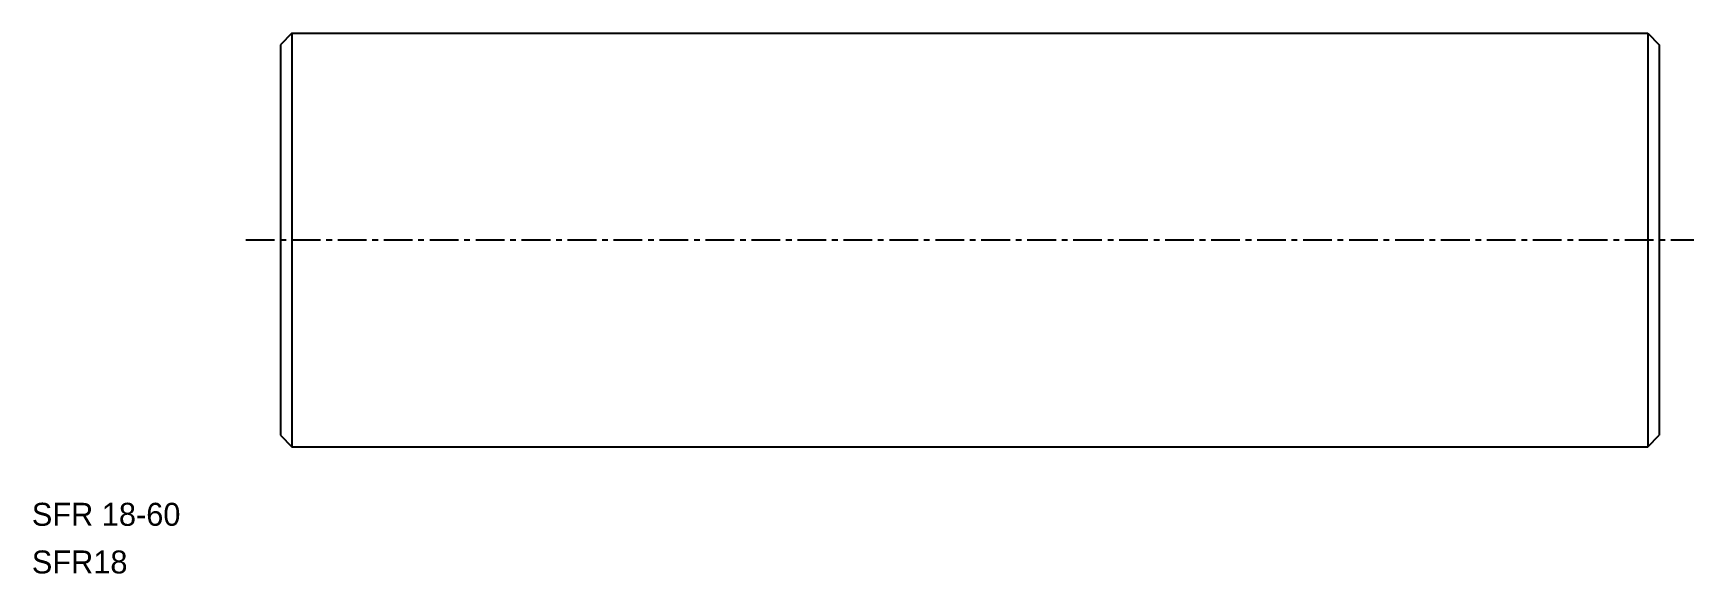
# Model space of a CAD drawing. Extents: x 31.8 to 104.1, y -15.6 to 7.9.
import ezdxf

# ---------------------------------------------------------------- set-up
doc = ezdxf.new("R2010")
doc.units = 0
doc.linetypes.add('CENTER', pattern=[2, 1.25, -0.25, 0.25, -0.25])
doc.layers.get('0').update_dxf_attribs({"linetype": 'CONTINUOUS'})
doc.layers.add('CENTER', color=1, linetype='CENTER')

msp = doc.modelspace()

# ---------------------------------------------------------------- linework, layer by layer
at = {"color": 7, "linetype": 'CONTINUOUS'}
for p, q in [((43.059, 7.883), (42.559, 7.383)), ((42.559, 7.383), (42.559, -9.617)), ((43.059, 7.883), (43.059, -10.117)), ((43.059, 7.883), (102.059, 7.883)), ((102.059, 7.883), (102.559, 7.383)), ((102.059, 7.883), (102.059, -10.117)), ((102.559, 7.383), (102.559, -9.617)), ((42.559, -9.617), (43.059, -10.117)), ((102.059, -10.117), (102.559, -9.617)), ((43.059, -10.117), (102.059, -10.117)), ((52.809, -10.117), (52.809, -10.117)), ((62.559, -10.117), (62.56, -10.117))]:
    msp.add_line(p, q, dxfattribs=at)
at = {"layer": 'CENTER', "color": 1, "linetype": 'CENTER'}
msp.add_line((41.059, -1.117), (104.059, -1.117), dxfattribs=at)

# ---------------------------------------------------------------- texts
at = {"color": 7, "linetype": 'CONTINUOUS'}
for s, p in [('SFR 18-60', (31.745, -13.555)), ('SFR18', (31.745, -15.63))]:
    msp.add_text(s, height=1, dxfattribs=at).set_placement(p)

doc.saveas('drawing.dxf')
